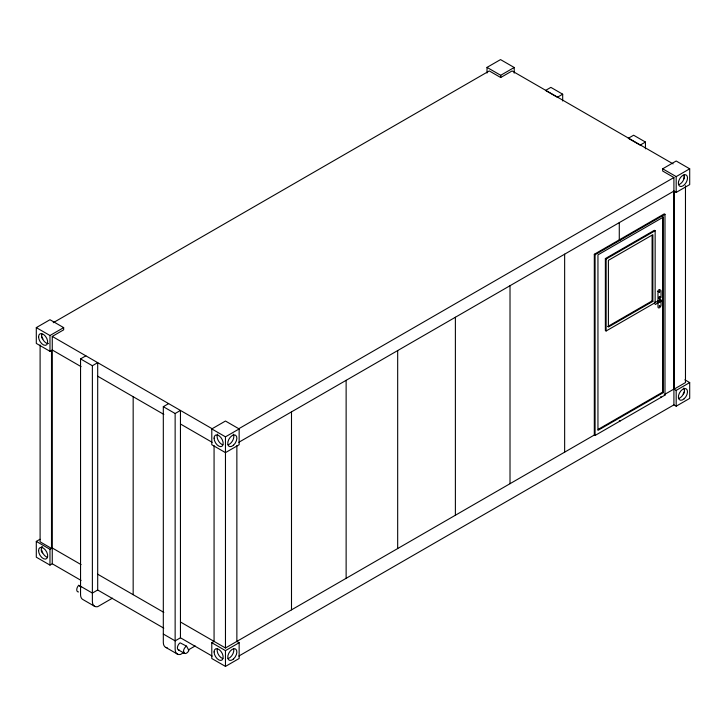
<?xml version="1.0" encoding="UTF-8"?>
<svg xmlns="http://www.w3.org/2000/svg" width="726" height="726" viewBox="0 0 726 726"><rect width="100%" height="100%" fill="white"/><g stroke="black" fill="none" stroke-linecap="round" stroke-linejoin="round"><path stroke-width="1.09" d="M659.281 291.997L659.507 292.288M659.725 291.879L659.208 292.197M659.108 300.945L659.988 300.156M659.226 306.181C660.043 305.192 659.453 306.635 659.353 305.764M660.088 297.37C659.535 295.319 658.001 299.502 659.961 298.05M659.344 302.288L659.734 301.871M659.453 300.954L659.78 300.156M659.163 291.87L659.698 291.952M659.117 300.791L659.344 300.328M659.272 300.818L659.544 300.246M659.789 302.107L659.934 300.873M659.698 302.025L659.308 302.252L659.272 301.236M659.426 292.161L659.644 291.525M659.807 297.959L659.344 298.304M683.13 393.928L683.856 393.256A6.452 3.721 60 0 0 683.856 387.993M659.58 305.546L659.662 306.073M81.067 366.63L52.263 349.996L49.976 351.311L36.3 343.407L36.3 327.617L49.976 319.721L63.661 327.617L63.661 329.84L52.263 336.428L52.263 563.775L81.067 580.41M487.019 73.036L487.019 67.391L500.532 59.596L514.208 67.491L514.208 73.135M53.243 322.698L489.297 70.939L500.704 77.519L512.102 70.939L673.093 163.885M36.3 327.617L49.976 335.512L63.661 327.617M487.019 67.391L500.704 75.295L514.208 67.491M94.924 606.482L83.1 599.649A10.69 6.171 -60 0 1 80.55 594.585L80.55 358.898L85.868 355.831M80.55 358.898L92.374 365.732L97.692 362.655L97.692 590.002L163.777 628.153M562.686 94.198L557.368 97.266L545.544 90.441L550.862 87.374L562.686 94.198L562.686 100.987M167.161 647.755A10.69 6.171 -60 0 1 163.314 642.365L163.314 406.687L168.632 403.611M163.314 406.687L175.138 413.511L180.456 410.435L180.456 637.791L212.146 656.086M645.45 142.051L640.132 145.118L628.308 138.294L633.626 135.227L645.45 142.051L645.45 148.83M211.792 428.93L225.468 421.035L239.144 428.93L239.144 444.729L225.468 452.625L211.792 444.729L211.792 428.93L225.468 436.834L239.144 428.93M238.827 656.059L673.909 404.872L673.909 177.525L662.675 171.037L662.675 168.804L676.187 161.009L689.7 168.804L689.7 184.604L676.187 192.408L673.909 191.092L238.809 442.288M52.263 563.775L49.976 565.091L36.3 557.196L36.3 541.396L39.994 539.264M238.827 428.712L673.909 177.525M662.675 168.804L676.187 176.609L689.7 168.804M36.3 541.396L49.976 549.292L52.263 547.976L81.067 564.61M594.313 435.028L594.313 254.263L664.226 213.898L664.989 214.333L664.989 395.098L595.075 435.464L594.313 435.028L225.468 647.982L180.456 621.991M594.313 254.263L595.075 254.699L664.989 214.333M663.31 217.138L597.952 254.871L597.952 430.373L663.31 392.639L663.31 217.138L662.548 216.693L662.548 392.203L598.17 429.375M605.366 258.583L654.38 230.287L655.142 230.723L655.142 302.678L606.128 330.983L605.366 330.548L605.366 258.583L606.128 259.028L655.142 230.723M97.692 590.002L92.374 593.078L80.55 586.254M112.43 598.17L97.692 606.682A10.69 6.171 -60 0 1 92.374 601.409L92.374 365.732M607.644 326.591L652.102 300.927L652.865 301.363L652.865 234.67L608.406 260.344L608.406 327.036L652.865 301.363M654.525 302.923L660.578 299.43M661.468 300.9L655.106 304.557M180.456 637.791L175.138 640.858L163.314 634.034M184.386 652.193L180.456 654.462A10.69 6.171 -60 0 1 175.138 649.198L175.138 413.511M188.315 649.924L195.185 645.958M236.867 445.673L236.867 641.394L239.144 642.719L239.144 658.509L225.468 666.404L211.792 658.509L211.792 642.719L214.07 641.394L214.07 445.673M211.792 642.719L225.468 650.614L239.144 642.719M664.989 395.098L664.226 394.663L673.909 389.072L676.187 390.388L689.7 382.593L689.7 398.383L676.187 406.188L673.909 404.872M186.537 646.149L186.201 646.34A4.302 2.477 -60 0 0 183.496 651.313A4.302 2.477 -60 0 0 186.074 653.364L186.872 652.928A4.302 2.477 -60 0 0 188.905 650.46L186.537 646.149L180.121 642.828A4.302 2.477 -60 0 0 177.453 647.329L177.434 648.254A4.302 2.477 -60 0 0 179.231 650.042M659.816 296.852L659.126 298.277M620.04 240.288L619.278 239.843L619.278 222.628M654.38 302.243L655.142 302.678M684.872 379.807L689.7 382.593M662.548 392.203L663.31 392.639M660.624 396.741L661.386 397.176M619.278 420.617L620.04 421.053M52.263 336.428L212.146 428.739M97.692 376.222L163.84 414.41M180.456 424.002L212.146 442.306M97.692 574.212L163.84 612.399M78.535 591.926A4.302 2.477 -60 0 1 76.756 589.639A4.302 2.477 -60 0 1 78.726 585.328L81.33 586.835M178.56 649.961L184.64 653.473M165.864 647.438L177.689 654.262M78.726 585.328L80.259 586.345M659.934 296.789L660.261 297.27M42.952 338.906L42.235 338.234A6.452 3.721 -60 0 1 41.772 334.495M659.453 300.446L659.526 300.909M685.471 185.738L685.471 382.593L674.073 389.172L674.073 191.183M676.187 176.609L676.187 192.408M676.187 390.388L676.187 406.188M661.023 297.542L661.023 291.062A2.151 1.243 -60 0 0 659.507 290.182A2.151 1.243 -60 0 0 657.983 292.814L657.983 306.853A2.151 1.243 -60 0 0 659.507 307.733A2.151 1.243 -60 0 0 661.023 305.101L661.023 299.702M659.426 301.181L659.507 302.179M652.102 235.369L652.102 300.927M606.128 259.028L606.128 330.983M595.075 254.699L595.075 435.464M564.647 254.173L564.647 452.153M510.015 285.708L510.015 483.697M500.704 75.295L500.704 77.519M455.383 317.253L455.383 515.233M397.676 350.567L397.676 548.557M346.13 380.333L346.13 578.313M291.498 411.869L291.498 609.858M225.468 436.834L225.468 647.982M225.468 650.614L225.468 666.404M133.167 396.705L133.167 594.685M51.501 350.431L51.501 548.42L40.102 541.832L40.102 344.977M49.976 335.512L49.976 351.311M49.976 549.292L49.976 565.091M683.992 175.656A5.98 3.458 60 0 1 683.565 179.113M684.173 174.53A6.452 3.721 -60 0 1 684.446 175.71L684.4 177.108A6.452 3.721 -60 0 1 679.164 184.477M684.309 391.45A6.452 3.721 -60 0 1 683.856 392.984L683.13 394.49A6.452 3.721 -60 0 1 678.728 398.402M42.571 552.903A6.452 3.721 -60 0 1 41.854 546.968M47.362 557.259A6.452 3.721 60 0 1 41.772 550.308M41.772 547.585A6.452 3.721 60 0 1 42.235 546.578M222.846 658.573A6.452 3.721 60 0 1 217.265 648.899M233.672 648.899A6.452 3.721 -60 0 1 228.091 658.573M222.846 444.793A6.452 3.721 60 0 1 218.054 440.137A6.452 3.721 60 0 1 217.718 434.112M233.218 434.112A6.452 3.721 -60 0 1 232.883 440.137A6.452 3.721 -60 0 1 228.091 444.793M48.46 343.579A6.452 3.721 60 0 1 42.952 339.568L42.235 338.062A6.452 3.721 60 0 1 41.772 336.528M41.618 335.076A6.452 3.721 60 0 1 41.772 333.797M657.429 291.38A2.151 1.243 -60 0 1 657.665 290.881M658.745 289.747A2.151 1.243 -60 0 1 659.507 289.538M659.843 298.014A0.971 0.563 -60 0 1 658.845 298.114A0.971 0.563 -60 0 1 659.507 296.743A0.971 0.563 -60 0 1 660.161 297.351M659.998 298.105A0.971 0.563 -60 0 1 658.99 298.204A0.971 0.563 -60 0 1 659.653 296.825A0.971 0.563 -60 0 1 660.315 297.442M678.447 182.353L678.411 183.742A6.452 3.721 -60 0 0 682.794 185.956A6.452 3.721 -60 0 0 687.44 178.859L687.486 177.471A6.452 3.721 -60 0 0 683.093 175.256A6.452 3.721 -60 0 0 678.447 182.353M233.491 445.183A6.452 3.721 -60 0 0 235.533 435.192A6.452 3.721 -60 0 0 227.9 441.962A6.452 3.721 -60 0 0 233.491 445.183M214.07 438.15A6.452 3.721 60 0 0 220.904 446.653A6.452 3.721 60 0 0 220.904 437.533A6.452 3.721 60 0 0 214.07 438.15M38.578 336.828A6.452 3.721 60 0 0 45.42 345.34A6.452 3.721 60 0 0 45.42 336.22A6.452 3.721 60 0 0 38.578 336.828M684.128 398.792A6.452 3.721 -60 0 0 686.17 388.8A6.452 3.721 -60 0 0 678.538 395.57A6.452 3.721 -60 0 0 684.128 398.792M38.578 550.607A6.452 3.721 60 0 0 45.42 559.12A6.452 3.721 60 0 0 45.42 549.999A6.452 3.721 60 0 0 38.578 550.607M214.07 651.93A6.452 3.721 60 0 0 220.904 660.433A6.452 3.721 60 0 0 220.904 651.313A6.452 3.721 60 0 0 214.07 651.93M233.491 658.963A6.452 3.721 -60 0 0 235.533 648.98A6.452 3.721 -60 0 0 227.9 655.741A6.452 3.721 -60 0 0 233.491 658.963"/></g></svg>
